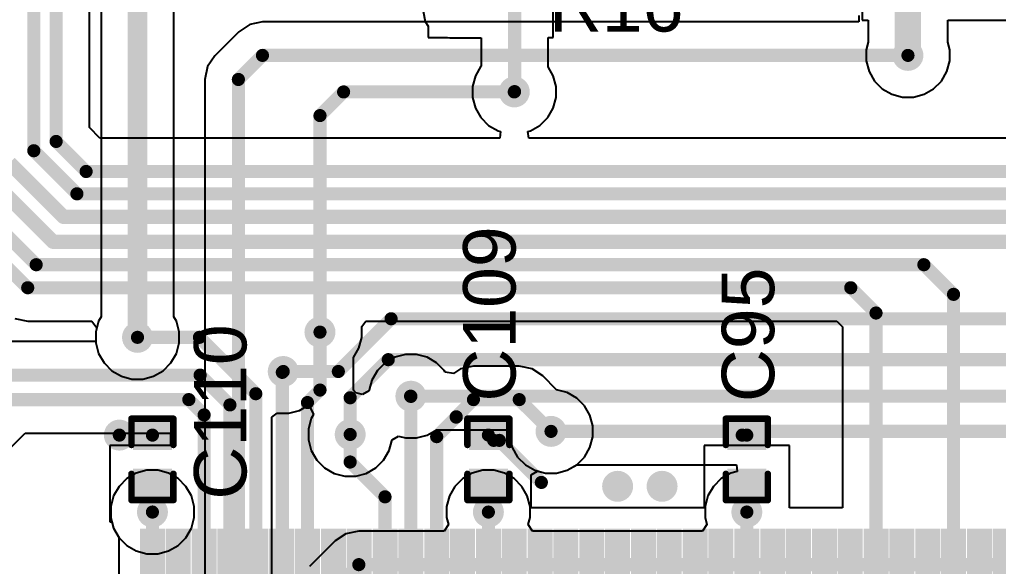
# Model space of a CAD drawing. Header units: millimetres. Extents: x -3 to 5437, y -3 to 5435.
# Drawn here: x 93.4 to 112.34, y 79.31 to 89.89 of the extents above; entities that cross this region are included whole.
import ezdxf

# ---------------------------------------------------------------- set-up
doc = ezdxf.new("R2010")
doc.units = ezdxf.units.MM
for name, color, linetype in [('BottomLayer', 5, 'Continuous'), ('BottomSolder', 6, 'Continuous'), ('TopLayer', 1, 'Continuous'), ('TopOverlay', 2, 'Continuous'), ('TopPaste', 8, 'Continuous'), ('TopSolder', 216, 'Continuous'), ('ViaHoleLayer', 16, 'Continuous')]:
    doc.layers.add(name, color=color, linetype=linetype)
doc.styles.add('Arial', font='', dxfattribs={"height": 0.2})
doc.styles.get('Arial').set_extended_font_data('Arial')

# ---------------------------------------------------------------- blocks, each defined once
blk = doc.blocks.new('C___0402_42')
at = {"layer": 'TopLayer'}
for points in [[(-0.699, -0.318), (-0.699, 0.318), (-0.241, 0.318), (-0.241, -0.318)], [(0.241, -0.318), (0.241, 0.318), (0.699, 0.318), (0.699, -0.318)]]:
    blk.add_hatch(color=1, dxfattribs=at).paths.add_polyline_path(points)
at = {"layer": 'TopPaste'}
for points in [[(-0.699, -0.318), (-0.699, 0.318), (-0.241, 0.318), (-0.241, -0.318)], [(0.241, -0.318), (0.241, 0.318), (0.699, 0.318), (0.699, -0.318)]]:
    blk.add_hatch(color=8, dxfattribs=at).paths.add_polyline_path(points)
at = {"layer": 'TopSolder'}
for points in [[(-0.758, -0.377), (-0.758, 0.377), (-0.181, 0.377), (-0.181, -0.377)], [(0.181, -0.377), (0.181, 0.377), (0.758, 0.377), (0.758, -0.377)]]:
    blk.add_hatch(color=216, dxfattribs=at).paths.add_polyline_path(points)
at = {"layer": 'TopOverlay', "const_width": 0.127}
for points in [[(-0.787, 0.406), (-0.787, -0.406)], [(-0.787, 0.406), (-0.279, 0.406)], [(0.279, 0.406), (0.787, 0.406)], [(0.787, 0.406), (0.787, -0.406)], [(-0.787, -0.406), (-0.279, -0.406)], [(0.279, -0.406), (0.787, -0.406)]]:
    blk.add_lwpolyline(points, dxfattribs=at)
at = {"layer": 'TopOverlay', "const_width": 0.0635}
for points in [[(-0.819, 0.406, 1), (-0.756, 0.406, 1)], [(-0.819, 0.406, 1), (-0.756, 0.406, 1)], [(-0.311, 0.406, 1), (-0.248, 0.406, 1)], [(0.248, 0.406, 1), (0.311, 0.406, 1)], [(0.756, 0.406, 1), (0.819, 0.406, 1)], [(0.756, 0.406, 1), (0.819, 0.406, 1)], [(-0.819, -0.406, 1), (-0.756, -0.406, 1)], [(-0.819, -0.406, 1), (-0.756, -0.406, 1)], [(-0.311, -0.406, 1), (-0.248, -0.406, 1)], [(0.248, -0.406, 1), (0.311, -0.406, 1)], [(0.756, -0.406, 1), (0.819, -0.406, 1)], [(0.756, -0.406, 1), (0.819, -0.406, 1)]]:
    blk.add_lwpolyline(points, format="xyb", close=True, dxfattribs=at)
blk = doc.blocks.new('C___0402_43')
at = {"layer": 'TopLayer'}
for points in [[(-0.699, -0.318), (-0.699, 0.318), (-0.241, 0.318), (-0.241, -0.318)], [(0.241, -0.318), (0.241, 0.318), (0.699, 0.318), (0.699, -0.318)]]:
    blk.add_hatch(color=1, dxfattribs=at).paths.add_polyline_path(points)
at = {"layer": 'TopPaste'}
for points in [[(-0.699, -0.318), (-0.699, 0.318), (-0.241, 0.318), (-0.241, -0.318)], [(0.241, -0.318), (0.241, 0.318), (0.699, 0.318), (0.699, -0.318)]]:
    blk.add_hatch(color=8, dxfattribs=at).paths.add_polyline_path(points)
at = {"layer": 'TopSolder'}
for points in [[(-0.758, -0.377), (-0.758, 0.377), (-0.181, 0.377), (-0.181, -0.377)], [(0.181, -0.377), (0.181, 0.377), (0.758, 0.377), (0.758, -0.377)]]:
    blk.add_hatch(color=216, dxfattribs=at).paths.add_polyline_path(points)
at = {"layer": 'TopOverlay', "const_width": 0.127}
for points in [[(-0.787, 0.406), (-0.787, -0.406)], [(-0.787, 0.406), (-0.279, 0.406)], [(0.279, 0.406), (0.787, 0.406)], [(0.787, 0.406), (0.787, -0.406)], [(-0.787, -0.406), (-0.279, -0.406)], [(0.279, -0.406), (0.787, -0.406)]]:
    blk.add_lwpolyline(points, dxfattribs=at)
at = {"layer": 'TopOverlay', "const_width": 0.0635}
for points in [[(-0.819, 0.406, 1), (-0.756, 0.406, 1)], [(-0.819, 0.406, 1), (-0.756, 0.406, 1)], [(-0.311, 0.406, 1), (-0.248, 0.406, 1)], [(0.248, 0.406, 1), (0.311, 0.406, 1)], [(0.756, 0.406, 1), (0.819, 0.406, 1)], [(0.756, 0.406, 1), (0.819, 0.406, 1)], [(-0.819, -0.406, 1), (-0.756, -0.406, 1)], [(-0.819, -0.406, 1), (-0.756, -0.406, 1)], [(-0.311, -0.406, 1), (-0.248, -0.406, 1)], [(0.248, -0.406, 1), (0.311, -0.406, 1)], [(0.756, -0.406, 1), (0.819, -0.406, 1)], [(0.756, -0.406, 1), (0.819, -0.406, 1)]]:
    blk.add_lwpolyline(points, format="xyb", close=True, dxfattribs=at)
blk = doc.blocks.new('C___0402_44')
at = {"layer": 'TopLayer'}
for points in [[(-0.699, -0.318), (-0.699, 0.318), (-0.241, 0.318), (-0.241, -0.318)], [(0.241, -0.318), (0.241, 0.318), (0.699, 0.318), (0.699, -0.318)]]:
    blk.add_hatch(color=1, dxfattribs=at).paths.add_polyline_path(points)
at = {"layer": 'TopPaste'}
for points in [[(-0.699, -0.318), (-0.699, 0.318), (-0.241, 0.318), (-0.241, -0.318)], [(0.241, -0.318), (0.241, 0.318), (0.699, 0.318), (0.699, -0.318)]]:
    blk.add_hatch(color=8, dxfattribs=at).paths.add_polyline_path(points)
at = {"layer": 'TopSolder'}
for points in [[(-0.758, -0.377), (-0.758, 0.377), (-0.181, 0.377), (-0.181, -0.377)], [(0.181, -0.377), (0.181, 0.377), (0.758, 0.377), (0.758, -0.377)]]:
    blk.add_hatch(color=216, dxfattribs=at).paths.add_polyline_path(points)
at = {"layer": 'TopOverlay', "const_width": 0.127}
for points in [[(-0.787, 0.406), (-0.787, -0.406)], [(-0.787, 0.406), (-0.279, 0.406)], [(0.279, 0.406), (0.787, 0.406)], [(0.787, 0.406), (0.787, -0.406)], [(-0.787, -0.406), (-0.279, -0.406)], [(0.279, -0.406), (0.787, -0.406)]]:
    blk.add_lwpolyline(points, dxfattribs=at)
at = {"layer": 'TopOverlay', "const_width": 0.0635}
for points in [[(-0.819, 0.406, 1), (-0.756, 0.406, 1)], [(-0.819, 0.406, 1), (-0.756, 0.406, 1)], [(-0.311, 0.406, 1), (-0.248, 0.406, 1)], [(0.248, 0.406, 1), (0.311, 0.406, 1)], [(0.756, 0.406, 1), (0.819, 0.406, 1)], [(0.756, 0.406, 1), (0.819, 0.406, 1)], [(-0.819, -0.406, 1), (-0.756, -0.406, 1)], [(-0.819, -0.406, 1), (-0.756, -0.406, 1)], [(-0.311, -0.406, 1), (-0.248, -0.406, 1)], [(0.248, -0.406, 1), (0.311, -0.406, 1)], [(0.756, -0.406, 1), (0.819, -0.406, 1)], [(0.756, -0.406, 1), (0.819, -0.406, 1)]]:
    blk.add_lwpolyline(points, format="xyb", close=True, dxfattribs=at)
blk = doc.blocks.new('LQFP_144_20_20__157')
at = {"layer": 'TopLayer'}
for points in [[(-8.89, 9.9), (-8.89, 11.46), (-8.61, 11.46), (-8.61, 9.9)], [(-8.39, 9.9), (-8.39, 11.46), (-8.11, 11.46), (-8.11, 9.9)], [(-7.89, 9.9), (-7.89, 11.46), (-7.61, 11.46), (-7.61, 9.9)], [(-7.39, 9.9), (-7.39, 11.46), (-7.11, 11.46), (-7.11, 9.9)], [(-6.89, 9.9), (-6.89, 11.46), (-6.61, 11.46), (-6.61, 9.9)], [(-6.39, 9.9), (-6.39, 11.46), (-6.11, 11.46), (-6.11, 9.9)], [(-5.89, 9.9), (-5.89, 11.46), (-5.61, 11.46), (-5.61, 9.9)], [(-5.39, 9.9), (-5.39, 11.46), (-5.11, 11.46), (-5.11, 9.9)], [(-4.89, 9.9), (-4.89, 11.46), (-4.61, 11.46), (-4.61, 9.9)], [(-4.39, 9.9), (-4.39, 11.46), (-4.11, 11.46), (-4.11, 9.9)], [(-3.89, 9.9), (-3.89, 11.46), (-3.61, 11.46), (-3.61, 9.9)], [(-3.39, 9.9), (-3.39, 11.46), (-3.11, 11.46), (-3.11, 9.9)], [(-2.89, 9.9), (-2.89, 11.46), (-2.61, 11.46), (-2.61, 9.9)], [(-2.39, 9.9), (-2.39, 11.46), (-2.11, 11.46), (-2.11, 9.9)], [(-1.89, 9.9), (-1.89, 11.46), (-1.61, 11.46), (-1.61, 9.9)], [(-1.39, 9.9), (-1.39, 11.46), (-1.11, 11.46), (-1.11, 9.9)], [(-0.89, 9.9), (-0.89, 11.46), (-0.61, 11.46), (-0.61, 9.9)], [(-0.39, 9.9), (-0.39, 11.46), (-0.11, 11.46), (-0.11, 9.9)], [(0.11, 9.9), (0.11, 11.46), (0.39, 11.46), (0.39, 9.9)], [(0.61, 9.9), (0.61, 11.46), (0.89, 11.46), (0.89, 9.9)], [(1.11, 9.9), (1.11, 11.46), (1.39, 11.46), (1.39, 9.9)], [(1.61, 9.9), (1.61, 11.46), (1.89, 11.46), (1.89, 9.9)], [(2.11, 9.9), (2.11, 11.46), (2.39, 11.46), (2.39, 9.9)], [(2.61, 9.9), (2.61, 11.46), (2.89, 11.46), (2.89, 9.9)], [(3.11, 9.9), (3.11, 11.46), (3.39, 11.46), (3.39, 9.9)], [(3.61, 9.9), (3.61, 11.46), (3.89, 11.46), (3.89, 9.9)], [(4.11, 9.9), (4.11, 11.46), (4.39, 11.46), (4.39, 9.9)], [(4.61, 9.9), (4.61, 11.46), (4.89, 11.46), (4.89, 9.9)], [(5.11, 9.9), (5.11, 11.46), (5.39, 11.46), (5.39, 9.9)], [(5.61, 9.9), (5.61, 11.46), (5.89, 11.46), (5.89, 9.9)], [(6.11, 9.9), (6.11, 11.46), (6.39, 11.46), (6.39, 9.9)], [(6.61, 9.9), (6.61, 11.46), (6.89, 11.46), (6.89, 9.9)], [(7.11, 9.9), (7.11, 11.46), (7.39, 11.46), (7.39, 9.9)], [(7.61, 9.9), (7.61, 11.46), (7.89, 11.46), (7.89, 9.9)]]:
    blk.add_hatch(color=1, dxfattribs=at).paths.add_polyline_path(points)
at = {"layer": 'TopPaste'}
for points in [[(-8.89, 9.9), (-8.89, 11.46), (-8.61, 11.46), (-8.61, 9.9)], [(-8.39, 9.9), (-8.39, 11.46), (-8.11, 11.46), (-8.11, 9.9)], [(-7.89, 9.9), (-7.89, 11.46), (-7.61, 11.46), (-7.61, 9.9)], [(-7.39, 9.9), (-7.39, 11.46), (-7.11, 11.46), (-7.11, 9.9)], [(-6.89, 9.9), (-6.89, 11.46), (-6.61, 11.46), (-6.61, 9.9)], [(-6.39, 9.9), (-6.39, 11.46), (-6.11, 11.46), (-6.11, 9.9)], [(-5.89, 9.9), (-5.89, 11.46), (-5.61, 11.46), (-5.61, 9.9)], [(-5.39, 9.9), (-5.39, 11.46), (-5.11, 11.46), (-5.11, 9.9)], [(-4.89, 9.9), (-4.89, 11.46), (-4.61, 11.46), (-4.61, 9.9)], [(-4.39, 9.9), (-4.39, 11.46), (-4.11, 11.46), (-4.11, 9.9)], [(-3.89, 9.9), (-3.89, 11.46), (-3.61, 11.46), (-3.61, 9.9)], [(-3.39, 9.9), (-3.39, 11.46), (-3.11, 11.46), (-3.11, 9.9)], [(-2.89, 9.9), (-2.89, 11.46), (-2.61, 11.46), (-2.61, 9.9)], [(-2.39, 9.9), (-2.39, 11.46), (-2.11, 11.46), (-2.11, 9.9)], [(-1.89, 9.9), (-1.89, 11.46), (-1.61, 11.46), (-1.61, 9.9)], [(-1.39, 9.9), (-1.39, 11.46), (-1.11, 11.46), (-1.11, 9.9)], [(-0.89, 9.9), (-0.89, 11.46), (-0.61, 11.46), (-0.61, 9.9)], [(-0.39, 9.9), (-0.39, 11.46), (-0.11, 11.46), (-0.11, 9.9)], [(0.11, 9.9), (0.11, 11.46), (0.39, 11.46), (0.39, 9.9)], [(0.61, 9.9), (0.61, 11.46), (0.89, 11.46), (0.89, 9.9)], [(1.11, 9.9), (1.11, 11.46), (1.39, 11.46), (1.39, 9.9)], [(1.61, 9.9), (1.61, 11.46), (1.89, 11.46), (1.89, 9.9)], [(2.11, 9.9), (2.11, 11.46), (2.39, 11.46), (2.39, 9.9)], [(2.61, 9.9), (2.61, 11.46), (2.89, 11.46), (2.89, 9.9)], [(3.11, 9.9), (3.11, 11.46), (3.39, 11.46), (3.39, 9.9)], [(3.61, 9.9), (3.61, 11.46), (3.89, 11.46), (3.89, 9.9)], [(4.11, 9.9), (4.11, 11.46), (4.39, 11.46), (4.39, 9.9)], [(4.61, 9.9), (4.61, 11.46), (4.89, 11.46), (4.89, 9.9)], [(5.11, 9.9), (5.11, 11.46), (5.39, 11.46), (5.39, 9.9)], [(5.61, 9.9), (5.61, 11.46), (5.89, 11.46), (5.89, 9.9)], [(6.11, 9.9), (6.11, 11.46), (6.39, 11.46), (6.39, 9.9)], [(6.61, 9.9), (6.61, 11.46), (6.89, 11.46), (6.89, 9.9)], [(7.11, 9.9), (7.11, 11.46), (7.39, 11.46), (7.39, 9.9)], [(7.61, 9.9), (7.61, 11.46), (7.89, 11.46), (7.89, 9.9)]]:
    blk.add_hatch(color=8, dxfattribs=at).paths.add_polyline_path(points)
at = {"layer": 'TopSolder'}
for points in [[(-8.992, 9.798), (-8.992, 11.562), (-8.508, 11.562), (-8.508, 9.798)], [(-8.492, 9.798), (-8.492, 11.562), (-8.008, 11.562), (-8.008, 9.798)], [(-7.992, 9.798), (-7.992, 11.562), (-7.508, 11.562), (-7.508, 9.798)], [(-7.492, 9.798), (-7.492, 11.562), (-7.008, 11.562), (-7.008, 9.798)], [(-6.992, 9.798), (-6.992, 11.562), (-6.508, 11.562), (-6.508, 9.798)], [(-6.492, 9.798), (-6.492, 11.562), (-6.008, 11.562), (-6.008, 9.798)], [(-5.992, 9.798), (-5.992, 11.562), (-5.508, 11.562), (-5.508, 9.798)], [(-5.492, 9.798), (-5.492, 11.562), (-5.008, 11.562), (-5.008, 9.798)], [(-4.992, 9.798), (-4.992, 11.562), (-4.508, 11.562), (-4.508, 9.798)], [(-4.492, 9.798), (-4.492, 11.562), (-4.008, 11.562), (-4.008, 9.798)], [(-3.992, 9.798), (-3.992, 11.562), (-3.508, 11.562), (-3.508, 9.798)], [(-3.492, 9.798), (-3.492, 11.562), (-3.008, 11.562), (-3.008, 9.798)], [(-2.992, 9.798), (-2.992, 11.562), (-2.508, 11.562), (-2.508, 9.798)], [(-2.492, 9.798), (-2.492, 11.562), (-2.008, 11.562), (-2.008, 9.798)], [(-1.992, 9.798), (-1.992, 11.562), (-1.508, 11.562), (-1.508, 9.798)], [(-1.492, 9.798), (-1.492, 11.562), (-1.008, 11.562), (-1.008, 9.798)], [(-0.992, 9.798), (-0.992, 11.562), (-0.508, 11.562), (-0.508, 9.798)], [(-0.492, 9.798), (-0.492, 11.562), (-0.008, 11.562), (-0.008, 9.798)], [(0.008, 9.798), (0.008, 11.562), (0.492, 11.562), (0.492, 9.798)], [(0.508, 9.798), (0.508, 11.562), (0.992, 11.562), (0.992, 9.798)], [(1.008, 9.798), (1.008, 11.562), (1.492, 11.562), (1.492, 9.798)], [(1.508, 9.798), (1.508, 11.562), (1.992, 11.562), (1.992, 9.798)], [(2.008, 9.798), (2.008, 11.562), (2.492, 11.562), (2.492, 9.798)], [(2.508, 9.798), (2.508, 11.562), (2.992, 11.562), (2.992, 9.798)], [(3.008, 9.798), (3.008, 11.562), (3.492, 11.562), (3.492, 9.798)], [(3.508, 9.798), (3.508, 11.562), (3.992, 11.562), (3.992, 9.798)], [(4.008, 9.798), (4.008, 11.562), (4.492, 11.562), (4.492, 9.798)], [(4.508, 9.798), (4.508, 11.562), (4.992, 11.562), (4.992, 9.798)], [(5.008, 9.798), (5.008, 11.562), (5.492, 11.562), (5.492, 9.798)], [(5.508, 9.798), (5.508, 11.562), (5.992, 11.562), (5.992, 9.798)], [(6.008, 9.798), (6.008, 11.562), (6.492, 11.562), (6.492, 9.798)], [(6.508, 9.798), (6.508, 11.562), (6.992, 11.562), (6.992, 9.798)], [(7.008, 9.798), (7.008, 11.562), (7.492, 11.562), (7.492, 9.798)], [(7.508, 9.798), (7.508, 11.562), (7.992, 11.562), (7.992, 9.798)]]:
    blk.add_hatch(color=216, dxfattribs=at).paths.add_polyline_path(points)

msp = doc.modelspace()

# ---------------------------------------------------------------- hatches: boundary and pattern name
at = {"layer": 'BottomLayer'}
h = msp.add_hatch(color=5, dxfattribs=at)
edge = h.paths.add_edge_path()
edge.add_arc((110.588, 89.201), 0.3, 0, 360)
h = msp.add_hatch(color=5, dxfattribs=at)
edge = h.paths.add_edge_path()
edge.add_arc((102.972, 88.494), 0.3, 0, 360)
h = msp.add_hatch(color=5, dxfattribs=at)
edge = h.paths.add_edge_path()
edge.add_arc((99.212, 83.845), 0.3, 0, 360)
h = msp.add_hatch(color=5, dxfattribs=at)
edge = h.paths.add_edge_path()
edge.add_arc((95.682, 83.744), 0.3, 0, 360)
h = msp.add_hatch(color=5, dxfattribs=at)
edge = h.paths.add_edge_path()
edge.add_arc((98.501, 83.083), 0.3, 0, 360)
h = msp.add_hatch(color=5, dxfattribs=at)
edge = h.paths.add_edge_path()
edge.add_arc((100.971, 82.605), 0.3, 0, 360)
h = msp.add_hatch(color=5, dxfattribs=at)
edge = h.paths.add_edge_path()
edge.add_arc((103.683, 81.924), 0.3, 0, 360)
h = msp.add_hatch(color=5, dxfattribs=at)
edge = h.paths.add_edge_path()
edge.add_arc((95.331, 81.852), 0.3, 0, 360)
h = msp.add_hatch(color=5, dxfattribs=at)
edge = h.paths.add_edge_path()
edge.add_arc((99.797, 81.864), 0.3, 0, 360)
h = msp.add_hatch(color=5, dxfattribs=at)
edge = h.paths.add_edge_path()
edge.add_arc((104.971, 80.861), 0.3, 0, 360)
h = msp.add_hatch(color=5, dxfattribs=at)
edge = h.paths.add_edge_path()
edge.add_arc((105.831, 80.861), 0.3, 0, 360)
h = msp.add_hatch(color=5, dxfattribs=at)
edge = h.paths.add_edge_path()
edge.add_arc((95.971, 80.363), 0.3, 0, 360)
h = msp.add_hatch(color=5, dxfattribs=at)
edge = h.paths.add_edge_path()
edge.add_arc((102.471, 80.363), 0.3, 0, 360)
h = msp.add_hatch(color=5, dxfattribs=at)
edge = h.paths.add_edge_path()
edge.add_arc((107.471, 80.363), 0.3, 0, 360)
at = {"layer": 'BottomSolder'}
h = msp.add_hatch(color=6, dxfattribs=at)
edge = h.paths.add_edge_path()
edge.add_arc((110.588, 89.201), 0.15, 0, 360)
at = {"layer": 'TopLayer'}
h = msp.add_hatch(color=1, dxfattribs=at)
edge = h.paths.add_edge_path()
edge.add_arc((110.588, 89.201), 0.3, 0, 360)
h = msp.add_hatch(color=1, dxfattribs=at)
edge = h.paths.add_edge_path()
edge.add_arc((102.972, 88.494), 0.3, 0, 360)
h = msp.add_hatch(color=1, dxfattribs=at)
edge = h.paths.add_edge_path()
edge.add_arc((99.212, 83.845), 0.3, 0, 360)
h = msp.add_hatch(color=1, dxfattribs=at)
edge = h.paths.add_edge_path()
edge.add_arc((95.682, 83.744), 0.3, 0, 360)
h = msp.add_hatch(color=1, dxfattribs=at)
edge = h.paths.add_edge_path()
edge.add_arc((98.501, 83.083), 0.3, 0, 360)
h = msp.add_hatch(color=1, dxfattribs=at)
edge = h.paths.add_edge_path()
edge.add_arc((100.971, 82.605), 0.3, 0, 360)
h = msp.add_hatch(color=1, dxfattribs=at)
edge = h.paths.add_edge_path()
edge.add_arc((103.683, 81.924), 0.3, 0, 360)
h = msp.add_hatch(color=1, dxfattribs=at)
edge = h.paths.add_edge_path()
edge.add_arc((95.331, 81.852), 0.3, 0, 360)
h = msp.add_hatch(color=1, dxfattribs=at)
edge = h.paths.add_edge_path()
edge.add_arc((99.797, 81.864), 0.3, 0, 360)
for points in [[(95.821, 81.118), (95.821, 80.363), (96.121, 80.363), (96.121, 81.118)], [(102.321, 81.118), (102.321, 80.363), (102.621, 80.363), (102.621, 81.118)], [(107.321, 81.118), (107.321, 80.363), (107.621, 80.363), (107.621, 81.118)]]:
    msp.add_hatch(color=1, dxfattribs=at).paths.add_polyline_path(points)
h = msp.add_hatch(color=1, dxfattribs=at)
edge = h.paths.add_edge_path()
edge.add_arc((104.971, 80.861), 0.3, 0, 360)
h = msp.add_hatch(color=1, dxfattribs=at)
edge = h.paths.add_edge_path()
edge.add_arc((105.831, 80.861), 0.3, 0, 360)
h = msp.add_hatch(color=1, dxfattribs=at)
edge = h.paths.add_edge_path()
edge.add_arc((95.971, 80.363), 0.3, 0, 360)
h = msp.add_hatch(color=1, dxfattribs=at)
edge = h.paths.add_edge_path()
edge.add_arc((102.471, 80.363), 0.3, 0, 360)
h = msp.add_hatch(color=1, dxfattribs=at)
edge = h.paths.add_edge_path()
edge.add_arc((107.471, 80.363), 0.3, 0, 360)
at = {"layer": 'TopSolder'}
h = msp.add_hatch(color=216, dxfattribs=at)
edge = h.paths.add_edge_path()
edge.add_arc((110.588, 89.201), 0.15, 0, 360)
at = {"layer": 'ViaHoleLayer'}
h = msp.add_hatch(color=16, dxfattribs=at)
edge = h.paths.add_edge_path()
edge.add_arc((110.588, 89.201), 0.15, 0, 360)
h = msp.add_hatch(color=16, dxfattribs=at)
edge = h.paths.add_edge_path()
edge.add_arc((102.972, 88.494), 0.15, 0, 360)
h = msp.add_hatch(color=16, dxfattribs=at)
edge = h.paths.add_edge_path()
edge.add_arc((99.212, 83.845), 0.15, 0, 360)
h = msp.add_hatch(color=16, dxfattribs=at)
edge = h.paths.add_edge_path()
edge.add_arc((95.682, 83.744), 0.15, 0, 360)
h = msp.add_hatch(color=16, dxfattribs=at)
edge = h.paths.add_edge_path()
edge.add_arc((98.501, 83.083), 0.15, 0, 360)
h = msp.add_hatch(color=16, dxfattribs=at)
edge = h.paths.add_edge_path()
edge.add_arc((100.971, 82.605), 0.15, 0, 360)
h = msp.add_hatch(color=16, dxfattribs=at)
edge = h.paths.add_edge_path()
edge.add_arc((99.797, 81.864), 0.15, 0, 360)
h = msp.add_hatch(color=16, dxfattribs=at)
edge = h.paths.add_edge_path()
edge.add_arc((103.683, 81.924), 0.15, 0, 360)
h = msp.add_hatch(color=16, dxfattribs=at)
edge = h.paths.add_edge_path()
edge.add_arc((95.331, 81.852), 0.15, 0, 360)
h = msp.add_hatch(color=16, dxfattribs=at)
edge = h.paths.add_edge_path()
edge.add_arc((104.971, 80.861), 0.15, 0, 360)
h = msp.add_hatch(color=16, dxfattribs=at)
edge = h.paths.add_edge_path()
edge.add_arc((105.831, 80.861), 0.15, 0, 360)
h = msp.add_hatch(color=16, dxfattribs=at)
edge = h.paths.add_edge_path()
edge.add_arc((95.971, 80.363), 0.15, 0, 360)
h = msp.add_hatch(color=16, dxfattribs=at)
edge = h.paths.add_edge_path()
edge.add_arc((102.471, 80.363), 0.15, 0, 360)
h = msp.add_hatch(color=16, dxfattribs=at)
edge = h.paths.add_edge_path()
edge.add_arc((107.471, 80.363), 0.15, 0, 360)

# ---------------------------------------------------------------- linework, layer by layer
at = {"layer": 'BottomLayer'}
for p, q in [((96.386, 84.14), (96.386, 112.338)), ((94.977, 98.188), (94.977, 84.14)), ((109.64, 89.975), (109.639, 89.848)), ((97.852, 89.799), (97.642, 89.659)), ((98.1, 89.848), (97.852, 89.799)), ((109.639, 89.848), (98.1, 89.848)), ((97.642, 89.659), (97.176, 89.193)), ((97.176, 89.193), (97.036, 88.983)), ((97.036, 88.983), (96.986, 88.735)), ((96.986, 88.735), (96.986, 76.64)), ((94.977, 84.14), (94.929, 84.056)), ((96.435, 84.056), (96.386, 84.14)), ((94.929, 84.056), (94.874, 83.85)), ((96.49, 83.85), (96.435, 84.056)), ((94.874, 83.85), (94.874, 83.637)), ((96.49, 83.637), (96.49, 83.85)), ((94.874, 83.637), (94.929, 83.432)), ((96.435, 83.432), (96.49, 83.637)), ((94.929, 83.432), (95.035, 83.248)), ((96.328, 83.248), (96.435, 83.432)), ((95.035, 83.248), (95.186, 83.097)), ((96.178, 83.097), (96.328, 83.248)), ((95.186, 83.097), (95.37, 82.991)), ((95.37, 82.991), (95.575, 82.936)), ((95.788, 82.936), (95.994, 82.991)), ((95.994, 82.991), (96.178, 83.097)), ((95.575, 82.936), (95.788, 82.936)), ((98.813, 82.33), (98.942, 82.405)), ((98.942, 82.405), (99.025, 82.384)), ((99.025, 82.384), (99.085, 82.248)), ((98.281, 82.202), (98.382, 82.279)), ((98.281, 74.587), (98.281, 82.202)), ((98.382, 82.279), (98.395, 82.275)), ((98.395, 82.275), (98.608, 82.275)), ((98.608, 82.275), (98.813, 82.33)), ((99.085, 82.248), (99.044, 82.176)), ((99.044, 82.176), (98.989, 81.971)), ((98.989, 81.971), (98.989, 81.758)), ((100.611, 81.762), (100.732, 81.832)), ((100.732, 81.832), (100.864, 81.797)), ((101.077, 81.797), (101.283, 81.852)), ((101.283, 81.852), (101.465, 81.957)), ((101.465, 81.957), (102.875, 81.957)), ((102.875, 81.957), (102.875, 81.817)), ((102.875, 81.817), (102.93, 81.612)), ((98.989, 81.758), (99.044, 81.552)), ((100.55, 81.552), (100.6, 81.741)), ((100.6, 81.741), (100.611, 81.762)), ((100.864, 81.797), (101.077, 81.797)), ((99.044, 81.552), (99.15, 81.368)), ((100.443, 81.368), (100.55, 81.552)), ((102.93, 81.612), (103.036, 81.428)), ((99.15, 81.368), (99.3, 81.218)), ((100.293, 81.218), (100.443, 81.368)), ((103.036, 81.428), (103.187, 81.277)), ((103.187, 81.277), (103.371, 81.171)), ((103.995, 81.171), (104.177, 81.276)), ((104.177, 81.276), (107.268, 81.276)), ((107.268, 81.276), (107.284, 81.149)), ((95.659, 81.116), (95.475, 81.009)), ((95.864, 81.171), (95.659, 81.116)), ((96.077, 81.171), (95.864, 81.171)), ((96.283, 81.116), (96.077, 81.171)), ((96.467, 81.009), (96.283, 81.116)), ((99.3, 81.218), (99.485, 81.111)), ((99.485, 81.111), (99.69, 81.056)), ((99.903, 81.056), (100.108, 81.111)), ((100.108, 81.111), (100.293, 81.218)), ((102.159, 81.116), (101.975, 81.009)), ((102.364, 81.171), (102.159, 81.116)), ((102.577, 81.171), (102.364, 81.171)), ((102.783, 81.116), (102.577, 81.171)), ((102.967, 81.009), (102.783, 81.116)), ((103.371, 81.171), (103.576, 81.116)), ((103.576, 81.116), (103.789, 81.116)), ((103.789, 81.116), (103.995, 81.171)), ((107.159, 81.116), (106.975, 81.009)), ((107.284, 81.149), (107.159, 81.116)), ((95.475, 81.009), (95.324, 80.859)), ((96.617, 80.859), (96.467, 81.009)), ((99.69, 81.056), (99.903, 81.056)), ((101.975, 81.009), (101.824, 80.859)), ((103.117, 80.859), (102.967, 81.009)), ((106.975, 81.009), (106.824, 80.859)), ((95.324, 80.859), (95.218, 80.675)), ((96.724, 80.675), (96.617, 80.859)), ((101.824, 80.859), (101.718, 80.675)), ((103.224, 80.675), (103.117, 80.859)), ((106.824, 80.859), (106.718, 80.675)), ((95.218, 80.675), (95.163, 80.469)), ((96.779, 80.469), (96.724, 80.675)), ((101.718, 80.675), (101.663, 80.469)), ((103.279, 80.469), (103.224, 80.675)), ((106.718, 80.675), (106.663, 80.469)), ((95.163, 80.469), (95.163, 80.256)), ((96.779, 80.256), (96.779, 80.469)), ((101.663, 80.469), (101.663, 80.256)), ((103.279, 80.256), (103.279, 80.469)), ((106.663, 80.469), (106.663, 80.256)), ((95.163, 80.256), (95.218, 80.051)), ((96.724, 80.051), (96.779, 80.256)), ((101.7, 80.119), (101.615, 79.992)), ((101.663, 80.256), (101.7, 80.119)), ((103.242, 80.119), (103.279, 80.256)), ((103.327, 79.992), (103.242, 80.119)), ((106.7, 80.119), (106.615, 79.992)), ((106.663, 80.256), (106.7, 80.119)), ((95.218, 80.051), (95.324, 79.867)), ((96.617, 79.867), (96.724, 80.051)), ((99.715, 79.943), (99.505, 79.803)), ((99.963, 79.992), (99.715, 79.943)), ((101.615, 79.992), (99.963, 79.992)), ((106.615, 79.992), (103.327, 79.992)), ((95.324, 79.867), (95.475, 79.716)), ((96.467, 79.716), (96.617, 79.867)), ((99.505, 79.803), (99.009, 79.306)), ((95.475, 79.716), (95.659, 79.61)), ((95.659, 79.61), (95.864, 79.555)), ((95.864, 79.555), (96.077, 79.555)), ((96.077, 79.555), (96.283, 79.61)), ((96.283, 79.61), (96.467, 79.716))]:
    msp.add_line(p, q, dxfattribs=at)
for points, const_width in [([(95.682, 83.744), (95.682, 113.538)], 0.381), ([(97.634, 88.735), (98.1, 89.201)], 0.254), ([(98.1, 89.201), (110.588, 89.201)], 0.254), ([(97.634, 74.319), (97.634, 88.735)], 0.254), ([(99.212, 88.036), (99.67, 88.494)], 0.254), ([(99.67, 88.494), (102.972, 88.494)], 0.254), ([(99.212, 83.845), (99.212, 88.036)], 0.254), ([(99.568, 83.083), (100.589, 84.104)], 0.254), ([(100.589, 84.104), (119.166, 84.104)], 0.254), ([(99.797, 82.575), (100.533, 83.312)], 0.254), ([(100.533, 83.312), (129.372, 83.312)], 0.254), ([(98.501, 83.083), (99.568, 83.083)], 0.254), ([(99.797, 81.864), (99.797, 82.575)], 0.254), ([(100.965, 82.605), (100.971, 82.605)], 0.254), ([(100.971, 82.605), (131.816, 82.605)], 0.254), ([(103.683, 81.924), (134.372, 81.924)], 0.254), ([(99.466, 78.848), (99.963, 79.345)], 0.254), ([(99.963, 79.345), (126.102, 79.345)], 0.254)]:
    msp.add_lwpolyline(points, dxfattribs=dict(at, const_width=const_width))
for points, const_width in [([(98.036, 89.201, 1), (98.163, 89.201, 1)], 0.127), ([(98.036, 89.201, 1), (98.163, 89.201, 1)], 0.127), ([(110.525, 89.201, 1), (110.652, 89.201, 1)], 0.127), ([(97.57, 88.735, 1), (97.697, 88.735, 1)], 0.127), ([(97.57, 88.735, 1), (97.697, 88.735, 1)], 0.127), ([(99.606, 88.494, 1), (99.733, 88.494, 1)], 0.127), ([(99.606, 88.494, 1), (99.733, 88.494, 1)], 0.127), ([(102.908, 88.494, 1), (103.035, 88.494, 1)], 0.127), ([(99.149, 88.036, 1), (99.276, 88.036, 1)], 0.127), ([(99.149, 88.036, 1), (99.276, 88.036, 1)], 0.127), ([(100.525, 84.104, 1), (100.652, 84.104, 1)], 0.127), ([(100.525, 84.104, 1), (100.652, 84.104, 1)], 0.127), ([(95.587, 83.744, 1), (95.777, 83.744, 1)], 0.191), ([(99.149, 83.845, 1), (99.276, 83.845, 1)], 0.127), ([(100.47, 83.312, 1), (100.597, 83.312, 1)], 0.127), ([(100.47, 83.312, 1), (100.597, 83.312, 1)], 0.127), ([(98.438, 83.083, 1), (98.565, 83.083, 1)], 0.127), ([(99.504, 83.083, 1), (99.631, 83.083, 1)], 0.127), ([(99.504, 83.083, 1), (99.631, 83.083, 1)], 0.127), ([(99.733, 82.575, 1), (99.86, 82.575, 1)], 0.127), ([(99.733, 82.575, 1), (99.86, 82.575, 1)], 0.127), ([(100.901, 82.605, 1), (101.028, 82.605, 1)], 0.127), ([(100.907, 82.605, 1), (101.034, 82.605, 1)], 0.127), ([(100.907, 82.605, 1), (101.034, 82.605, 1)], 0.127), ([(103.619, 81.924, 1), (103.746, 81.924, 1)], 0.127), ([(99.733, 81.864, 1), (99.86, 81.864, 1)], 0.127), ([(99.9, 79.345, 1), (100.027, 79.345, 1)], 0.127), ([(99.9, 79.345, 1), (100.027, 79.345, 1)], 0.127)]:
    msp.add_lwpolyline(points, format="xyb", close=True, dxfattribs=dict(at, const_width=const_width))
at = {"layer": 'TopLayer'}
for p, q in [((94.754, 87.803), (94.754, 98.145)), ((103.721, 89.548), (103.721, 91.199)), ((109.7, 90.946), (109.7, 89.885)), ((101.209, 90.056), (101.248, 89.857)), ((101.248, 89.857), (101.308, 89.769)), ((109.7, 89.885), (109.82, 89.885)), ((109.82, 89.885), (109.82, 89.454)), ((111.357, 89.454), (111.357, 89.885)), ((111.357, 89.885), (113.751, 89.885)), ((101.308, 89.769), (101.308, 89.548)), ((101.308, 89.548), (101.677, 89.548)), ((101.677, 89.548), (101.727, 89.538)), ((101.727, 89.538), (102.331, 89.538)), ((102.331, 89.538), (102.331, 88.995)), ((103.625, 88.977), (103.625, 89.548)), ((103.625, 89.548), (103.721, 89.548)), ((109.82, 89.454), (109.78, 89.307)), ((111.396, 89.307), (111.357, 89.454)), ((109.78, 89.307), (109.78, 89.095)), ((111.396, 89.095), (111.396, 89.307)), ((109.78, 89.095), (109.835, 88.889)), ((111.341, 88.889), (111.396, 89.095)), ((102.325, 88.99), (102.219, 88.805)), ((102.331, 88.995), (102.325, 88.99)), ((103.725, 88.805), (103.625, 88.977)), ((109.835, 88.889), (109.942, 88.705)), ((111.235, 88.705), (111.341, 88.889)), ((102.219, 88.805), (102.164, 88.6)), ((103.78, 88.6), (103.725, 88.805)), ((109.942, 88.705), (110.092, 88.554)), ((111.084, 88.554), (111.235, 88.705)), ((102.164, 88.6), (102.164, 88.387)), ((103.78, 88.387), (103.78, 88.6)), ((110.092, 88.554), (110.276, 88.448)), ((110.276, 88.448), (110.482, 88.393)), ((110.695, 88.393), (110.9, 88.448)), ((110.9, 88.448), (111.084, 88.554)), ((102.164, 88.387), (102.219, 88.182)), ((103.725, 88.182), (103.78, 88.387)), ((110.482, 88.393), (110.695, 88.393)), ((102.219, 88.182), (102.325, 87.997)), ((103.618, 87.997), (103.725, 88.182)), ((102.325, 87.997), (102.475, 87.847)), ((103.468, 87.847), (103.618, 87.997)), ((94.956, 87.601), (94.754, 87.803)), ((102.475, 87.847), (102.66, 87.741)), ((102.66, 87.741), (102.706, 87.728)), ((102.706, 87.728), (102.689, 87.601)), ((103.237, 87.728), (103.283, 87.741)), ((103.254, 87.601), (103.237, 87.728)), ((103.283, 87.741), (103.468, 87.847)), ((102.689, 87.601), (94.956, 87.601)), ((118.425, 87.601), (103.254, 87.601)), ((93.309, 84.106), (93.557, 84.057)), ((93.557, 84.057), (94.798, 84.057)), ((94.798, 84.057), (94.895, 83.93)), ((94.895, 83.93), (94.874, 83.85)), ((100.019, 83.956), (100.097, 84.057)), ((100.02, 83.952), (100.019, 83.956)), ((100.02, 83.739), (100.02, 83.952)), ((100.097, 84.057), (109.213, 84.057)), ((109.213, 84.057), (109.323, 83.946)), ((109.323, 83.946), (109.323, 80.447)), ((94.874, 83.85), (94.874, 83.661)), ((99.965, 83.534), (100.02, 83.739)), ((94.874, 83.661), (93.071, 83.661)), ((99.86, 83.351), (99.965, 83.534)), ((99.86, 82.724), (99.86, 83.351)), ((100.659, 83.358), (100.475, 83.251)), ((100.864, 83.413), (100.659, 83.358)), ((101.077, 83.413), (100.864, 83.413)), ((101.283, 83.358), (101.077, 83.413)), ((101.467, 83.251), (101.283, 83.358)), ((100.475, 83.251), (100.324, 83.101)), ((101.617, 83.101), (101.467, 83.251)), ((102.181, 83.187), (101.934, 83.137)), ((103.067, 83.187), (102.181, 83.187)), ((103.315, 83.137), (103.067, 83.187)), ((100.324, 83.101), (100.218, 82.917)), ((101.633, 83.073), (101.617, 83.101)), ((101.796, 83.045), (101.633, 83.073)), ((101.934, 83.137), (101.796, 83.045)), ((103.525, 82.997), (103.315, 83.137)), ((103.791, 82.731), (103.525, 82.997)), ((100.218, 82.917), (100.167, 82.728)), ((99.902, 82.672), (99.86, 82.724)), ((99.903, 82.672), (99.902, 82.672)), ((100.036, 82.637), (99.903, 82.672)), ((100.156, 82.707), (100.036, 82.637)), ((100.167, 82.728), (100.156, 82.707)), ((103.995, 82.677), (103.791, 82.731)), ((104.179, 82.57), (103.995, 82.677)), ((104.329, 82.42), (104.179, 82.57)), ((104.436, 82.236), (104.329, 82.42)), ((104.491, 82.03), (104.436, 82.236)), ((104.491, 81.817), (104.491, 82.03)), ((93.141, 81.522), (93.511, 81.892)), ((93.511, 81.892), (96.323, 81.892)), ((96.323, 81.892), (96.323, 81.648)), ((104.436, 81.612), (104.491, 81.817)), ((96.323, 81.648), (95.145, 81.648)), ((95.145, 81.648), (95.145, 80.175)), ((108.296, 81.648), (106.645, 81.648)), ((106.645, 81.648), (106.645, 80.447)), ((108.296, 80.447), (108.296, 81.648)), ((104.329, 81.428), (104.436, 81.612)), ((103.995, 81.171), (104.179, 81.277)), ((104.179, 81.277), (104.329, 81.428)), ((103.296, 81.08), (103.423, 81.157)), ((103.296, 80.447), (103.296, 81.08)), ((103.423, 81.157), (103.576, 81.116)), ((103.576, 81.116), (103.789, 81.116)), ((103.789, 81.116), (103.995, 81.171)), ((106.645, 80.447), (103.296, 80.447)), ((109.323, 80.447), (108.296, 80.447)), ((95.145, 80.175), (95.185, 80.175)), ((95.185, 80.175), (95.218, 80.051)), ((95.218, 80.051), (95.323, 79.869)), ((95.323, 79.869), (95.323, 78.037))]:
    msp.add_line(p, q, dxfattribs=at)
for points, const_width in [([(93.675, 87.356), (93.675, 99.424)], 0.254), ([(94.107, 87.535), (94.107, 98.413)], 0.254), ([(110.588, 89.201), (110.588, 91.593)], 0.508), ([(102.978, 88.5), (102.978, 90.367)], 0.254), ([(102.972, 88.494), (102.978, 88.5)], 0.254), ([(94.107, 87.535), (94.688, 86.954)], 0.254), ([(93.675, 87.356), (94.509, 86.522)], 0.254), ([(93.205, 87.121), (94.249, 86.078)], 0.279), ([(92.723, 86.921), (94.049, 85.595)], 0.279), ([(94.688, 86.954), (123.321, 86.954)], 0.254), ([(92.242, 86.63), (93.722, 85.15)], 0.254), ([(91.696, 86.565), (93.557, 84.704)], 0.254), ([(94.509, 86.522), (123.106, 86.522)], 0.254), ([(94.249, 86.078), (122.922, 86.078)], 0.279), ([(94.049, 85.595), (122.722, 85.595)], 0.279), ([(93.722, 85.15), (110.896, 85.15)], 0.254), ([(110.896, 85.15), (111.471, 84.576)], 0.254), ([(93.557, 84.704), (109.481, 84.704)], 0.254), ([(109.481, 84.704), (109.971, 84.215)], 0.254), ([(111.471, 79.159), (111.471, 84.576)], 0.254), ([(109.971, 79.159), (109.971, 84.215)], 0.254), ([(99.212, 82.724), (99.212, 83.845)], 0.254), ([(95.682, 83.744), (96.88, 83.744)], 0.254), ([(96.88, 83.744), (97.971, 82.653)], 0.254), ([(98.484, 83.066), (98.501, 83.083)], 0.254), ([(98.484, 79.172), (98.484, 83.066)], 0.254), ([(93.071, 83.013), (96.893, 83.013)], 0.254), ([(96.893, 83.013), (97.471, 82.436)], 0.254), ([(97.971, 79.159), (97.971, 82.653)], 0.254), ([(98.971, 82.482), (99.212, 82.724)], 0.254), ([(93.243, 82.539), (96.674, 82.539)], 0.254), ([(96.674, 82.539), (96.971, 82.242)], 0.254), ([(98.971, 79.159), (98.971, 82.482)], 0.254), ([(100.971, 79.159), (100.971, 82.601)], 0.254), ([(101.849, 82.206), (102.181, 82.539)], 0.254), ([(102.181, 82.539), (103.067, 82.539)], 0.254), ([(103.067, 82.539), (103.683, 81.924)], 0.254), ([(97.471, 79.159), (97.471, 82.436)], 0.254), ([(96.971, 79.159), (96.971, 82.242)], 0.254), ([(101.471, 81.822), (101.849, 82.2)], 0.254), ([(101.849, 82.2), (101.849, 82.206)], 0.254), ([(95.331, 81.852), (95.971, 81.852)], 0.254), ([(99.797, 81.331), (99.797, 81.864)], 0.254), ([(101.471, 79.159), (101.471, 81.822)], 0.254), ([(102.471, 81.852), (102.572, 81.75)], 0.254), ([(102.572, 81.75), (102.682, 81.75)], 0.254), ([(102.682, 81.75), (103.496, 80.936)], 0.254), ([(107.382, 81.852), (107.471, 81.852)], 0.254), ([(99.797, 81.331), (100.471, 80.657)], 0.254), ([(100.471, 79.159), (100.471, 80.657)], 0.254), ([(95.971, 79.159), (95.971, 80.363)], 0.254), ([(102.471, 79.159), (102.471, 80.363)], 0.254), ([(107.471, 79.159), (107.471, 80.363)], 0.254)]:
    msp.add_lwpolyline(points, dxfattribs=dict(at, const_width=const_width))
for points, const_width in [([(110.461, 89.201, 1), (110.715, 89.201, 1)], 0.254), ([(102.908, 88.494, 1), (103.035, 88.494, 1)], 0.127), ([(102.914, 88.5, 1), (103.041, 88.5, 1)], 0.127), ([(102.914, 88.5, 1), (103.041, 88.5, 1)], 0.127), ([(94.044, 87.535, 1), (94.171, 87.535, 1)], 0.127), ([(94.044, 87.535, 1), (94.171, 87.535, 1)], 0.127), ([(93.612, 87.356, 1), (93.739, 87.356, 1)], 0.127), ([(93.612, 87.356, 1), (93.739, 87.356, 1)], 0.127), ([(94.624, 86.954, 1), (94.751, 86.954, 1)], 0.127), ([(94.624, 86.954, 1), (94.751, 86.954, 1)], 0.127), ([(94.446, 86.522, 1), (94.573, 86.522, 1)], 0.127), ([(94.446, 86.522, 1), (94.573, 86.522, 1)], 0.127), ([(94.179, 86.078, 1), (94.319, 86.078, 1)], 0.14), ([(94.179, 86.078, 1), (94.319, 86.078, 1)], 0.14), ([(93.979, 85.595, 1), (94.119, 85.595, 1)], 0.14), ([(93.979, 85.595, 1), (94.119, 85.595, 1)], 0.14), ([(93.658, 85.15, 1), (93.785, 85.15, 1)], 0.127), ([(93.658, 85.15, 1), (93.785, 85.15, 1)], 0.127), ([(110.833, 85.15, 1), (110.96, 85.15, 1)], 0.127), ([(110.833, 85.15, 1), (110.96, 85.15, 1)], 0.127), ([(93.494, 84.704, 1), (93.621, 84.704, 1)], 0.127), ([(93.494, 84.704, 1), (93.621, 84.704, 1)], 0.127), ([(109.418, 84.704, 1), (109.545, 84.704, 1)], 0.127), ([(109.418, 84.704, 1), (109.545, 84.704, 1)], 0.127), ([(111.407, 84.576, 1), (111.534, 84.576, 1)], 0.127), ([(111.407, 84.576, 1), (111.534, 84.576, 1)], 0.127), ([(109.907, 84.215, 1), (110.034, 84.215, 1)], 0.127), ([(109.907, 84.215, 1), (110.034, 84.215, 1)], 0.127), ([(99.149, 83.845, 1), (99.276, 83.845, 1)], 0.127), ([(95.618, 83.744, 1), (95.745, 83.744, 1)], 0.127), ([(96.817, 83.744, 1), (96.944, 83.744, 1)], 0.127), ([(96.817, 83.744, 1), (96.944, 83.744, 1)], 0.127), ([(98.42, 83.066, 1), (98.547, 83.066, 1)], 0.127), ([(98.42, 83.066, 1), (98.547, 83.066, 1)], 0.127), ([(98.438, 83.083, 1), (98.565, 83.083, 1)], 0.127), ([(96.83, 83.013, 1), (96.957, 83.013, 1)], 0.127), ([(96.83, 83.013, 1), (96.957, 83.013, 1)], 0.127), ([(97.907, 82.653, 1), (98.034, 82.653, 1)], 0.127), ([(97.907, 82.653, 1), (98.034, 82.653, 1)], 0.127), ([(99.149, 82.724, 1), (99.276, 82.724, 1)], 0.127), ([(99.149, 82.724, 1), (99.276, 82.724, 1)], 0.127), ([(96.611, 82.539, 1), (96.738, 82.539, 1)], 0.127), ([(96.611, 82.539, 1), (96.738, 82.539, 1)], 0.127), ([(98.907, 82.482, 1), (99.034, 82.482, 1)], 0.127), ([(98.907, 82.482, 1), (99.034, 82.482, 1)], 0.127), ([(100.907, 82.601, 1), (101.034, 82.601, 1)], 0.127), ([(102.118, 82.539, 1), (102.245, 82.539, 1)], 0.127), ([(102.118, 82.539, 1), (102.245, 82.539, 1)], 0.127), ([(103.004, 82.539, 1), (103.131, 82.539, 1)], 0.127), ([(103.004, 82.539, 1), (103.131, 82.539, 1)], 0.127), ([(97.407, 82.436, 1), (97.534, 82.436, 1)], 0.127), ([(97.407, 82.436, 1), (97.534, 82.436, 1)], 0.127), ([(96.907, 82.242, 1), (97.034, 82.242, 1)], 0.127), ([(96.907, 82.242, 1), (97.034, 82.242, 1)], 0.127), ([(101.785, 82.206, 1), (101.912, 82.206, 1)], 0.127), ([(101.785, 82.206, 1), (101.912, 82.206, 1)], 0.127), ([(101.785, 82.2, 1), (101.912, 82.2, 1)], 0.127), ([(101.785, 82.2, 1), (101.912, 82.2, 1)], 0.127), ([(103.619, 81.924, 1), (103.746, 81.924, 1)], 0.127), ([(95.267, 81.852, 1), (95.394, 81.852, 1)], 0.127), ([(95.907, 81.852, 1), (96.034, 81.852, 1)], 0.127), ([(99.733, 81.864, 1), (99.86, 81.864, 1)], 0.127), ([(101.407, 81.822, 1), (101.534, 81.822, 1)], 0.127), ([(101.407, 81.822, 1), (101.534, 81.822, 1)], 0.127), ([(102.407, 81.852, 1), (102.534, 81.852, 1)], 0.127), ([(102.509, 81.75, 1), (102.636, 81.75, 1)], 0.127), ([(102.509, 81.75, 1), (102.636, 81.75, 1)], 0.127), ([(102.619, 81.75, 1), (102.746, 81.75, 1)], 0.127), ([(102.619, 81.75, 1), (102.746, 81.75, 1)], 0.127), ([(107.318, 81.852, 1), (107.445, 81.852, 1)], 0.127), ([(107.407, 81.852, 1), (107.534, 81.852, 1)], 0.127), ([(99.733, 81.331, 1), (99.86, 81.331, 1)], 0.127), ([(99.733, 81.331, 1), (99.86, 81.331, 1)], 0.127), ([(103.432, 80.936, 1), (103.559, 80.936, 1)], 0.127), ([(100.407, 80.657, 1), (100.534, 80.657, 1)], 0.127), ([(100.407, 80.657, 1), (100.534, 80.657, 1)], 0.127), ([(95.907, 80.363, 1), (96.034, 80.363, 1)], 0.127), ([(102.407, 80.363, 1), (102.534, 80.363, 1)], 0.127), ([(107.407, 80.363, 1), (107.534, 80.363, 1)], 0.127)]:
    msp.add_lwpolyline(points, format="xyb", close=True, dxfattribs=dict(at, const_width=const_width))

# ---------------------------------------------------------------- block references
at = {"rotation": 90}
for name, p in [('C___0402_42', (95.971, 81.382)), ('C___0402_43', (102.471, 81.382)), ('C___0402_44', (107.471, 81.382))]:
    msp.add_blockref(name, p, dxfattribs=at)
msp.add_blockref('LQFP_144_20_20__157', (104.721, 68.479))

# ---------------------------------------------------------------- texts
at = {"layer": 'TopOverlay', "style": 'Arial'}
msp.add_text('R16', height=1.016, dxfattribs=at).set_placement((103.641, 89.662))
for s, p in [('C109', (102.997, 82.5)), ('C95', (108.001, 82.491)), ('C110', (97.79, 80.603))]:
    msp.add_text(s, height=1.016, rotation=90, dxfattribs=at).set_placement(p)

doc.saveas('drawing.dxf')
